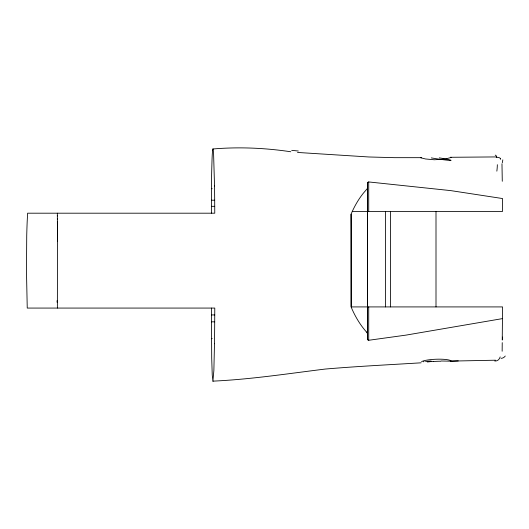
<?xml version="1.0" encoding="UTF-8"?>
<svg xmlns="http://www.w3.org/2000/svg" width="529" height="529" viewBox="0 0 529 529"><rect width="100%" height="100%" fill="white"/><g stroke="black" fill="none" stroke-linecap="round" stroke-linejoin="round"><path stroke-width="0.79" d="M57.377 308.07L57.443 241.237A131.767 2.334 -90 0 0 57.383 221.506L57.37 219.423M502.239 340.087L502.55 306.919L351.249 306.919L351.177 230.181A99.981 1.772 90 0 0 351.137 222.24L351.077 214.166L352.281 211.421A92.892 57.998 -90 0 1 363.35 193.204L367.543 188.317L367.424 182.472L368.72 181.943L450.801 190.619L502.55 198.547L502.55 211.421L352.281 211.421M214.49 343.724L213.868 370.492L212.923 381.164L212.241 374.975L211.706 358.193L211.395 308.07M367.397 265.446L367.397 254.026M367.543 188.317L367.424 339.717L368.72 340.273L405.955 335.122L502.55 318.597M502.147 351.236L502.233 342.633M212.559 150.732L212.308 153.879A112.293 1.99 -90 0 0 212.03 159.784L211.699 171.032A85.48 1.514 90 0 0 211.395 188.575L211.395 213.194M211.395 338.752L212.169 338.481M427.339 361.981L433.106 361.34M450.887 361.175L441.146 361.003M212.559 150.725A133.374 2.367 -90 0 1 212.936 148.973C238.91 146.798 265.029 147.922 290.798 151.763M212.923 381.164L212.883 381.138C250.534 379.438 287.796 373.659 325.156 369.063C357.101 366.326 389.192 364.779 421.157 362.808M450.344 361.221L458.279 360.904M451.171 361.095L495.541 360.209M496.533 156.921L450.424 157.285L451.211 157.417L445.167 159.084L434.355 159.765L425.521 158.978L420.8 157.794L421.375 157.675L394.548 157.668L368.925 156.981L297.51 152.445M211.395 200.207L214.681 200.207L214.767 213.194L27.614 213.194L27.191 221.512A138.532 25.868 -90 0 0 26.728 235.722L26.483 271.952L27.244 308.07L214.781 308.07L214.668 326.823A87.173 1.547 90 0 1 214.49 343.724M211.395 206.33L214.728 206.33M211.395 314.934L214.748 314.934M211.395 321.83L214.708 321.83M211.395 188.562L212.169 188.747M450.424 360.613L451.184 360.97A14.891 0.939 8.7 0 1 450.728 361.148M367.543 333.462L366.319 332.047M500.255 158.687L500.679 159.322M501.975 163.759L502.279 181.275M214.529 185.957L213.59 153.82A140.535 2.493 -90 0 0 212.936 148.92M57.35 215.594L57.363 218.728M57.37 218.543L57.37 219.654M57.344 213.194L57.35 215.964M436.002 211.421L436.002 306.919M390.541 211.421L390.541 306.919M385.568 211.421L385.568 306.919M368.72 181.943L368.72 211.421M368.72 306.919L368.72 340.273M367.424 182.472L367.424 256.01M367.424 263.455L367.424 339.717M351.077 214.166L351.077 306.496M57.099 300.637L57.099 302.29M214.529 185.924A75.065 1.329 -90 0 1 214.681 200.22M495.217 155.096A65.576 16.875 -61.9 0 1 496.784 156.478M496.262 157.444A62.951 16.141 -59.9 0 1 500.408 158.429M439.275 157.854A15.129 0.661 8.8 0 1 450.516 160.426A15.129 0.661 8.8 0 1 431.287 157.907M298.31 150.996A201.099 88.27 -1.2 0 1 291.697 150.342M421.58 361.638A15.229 2.685 -2.2 0 1 436.194 359.231A15.229 2.685 -2.2 0 1 450.622 360.599M433.363 361.512A15.123 2.09 -2.8 0 1 440.717 361.214M431.142 361.003A14.964 0.688 -6 0 1 425.554 361.439M423.418 361.79A15.308 1.131 -10 0 1 424.06 361.611M366.392 331.888A95.147 59.407 90 0 1 351.137 307.032M500.176 356.91A64.849 16.888 62.1 0 1 494.721 360.983M505.255 356.017A76.738 19.831 58.7 0 1 501.023 358.338M502.59 339.631A82.927 4.622 -85.9 0 1 502.616 337.046M502.299 162.793A87.536 4.655 -88.7 0 1 502.834 159.851M497.333 164.691A74.946 17.239 -64.5 0 1 496.85 171.151M57.383 221.506A131.767 2.334 90 0 1 57.443 241.244"/></g></svg>
